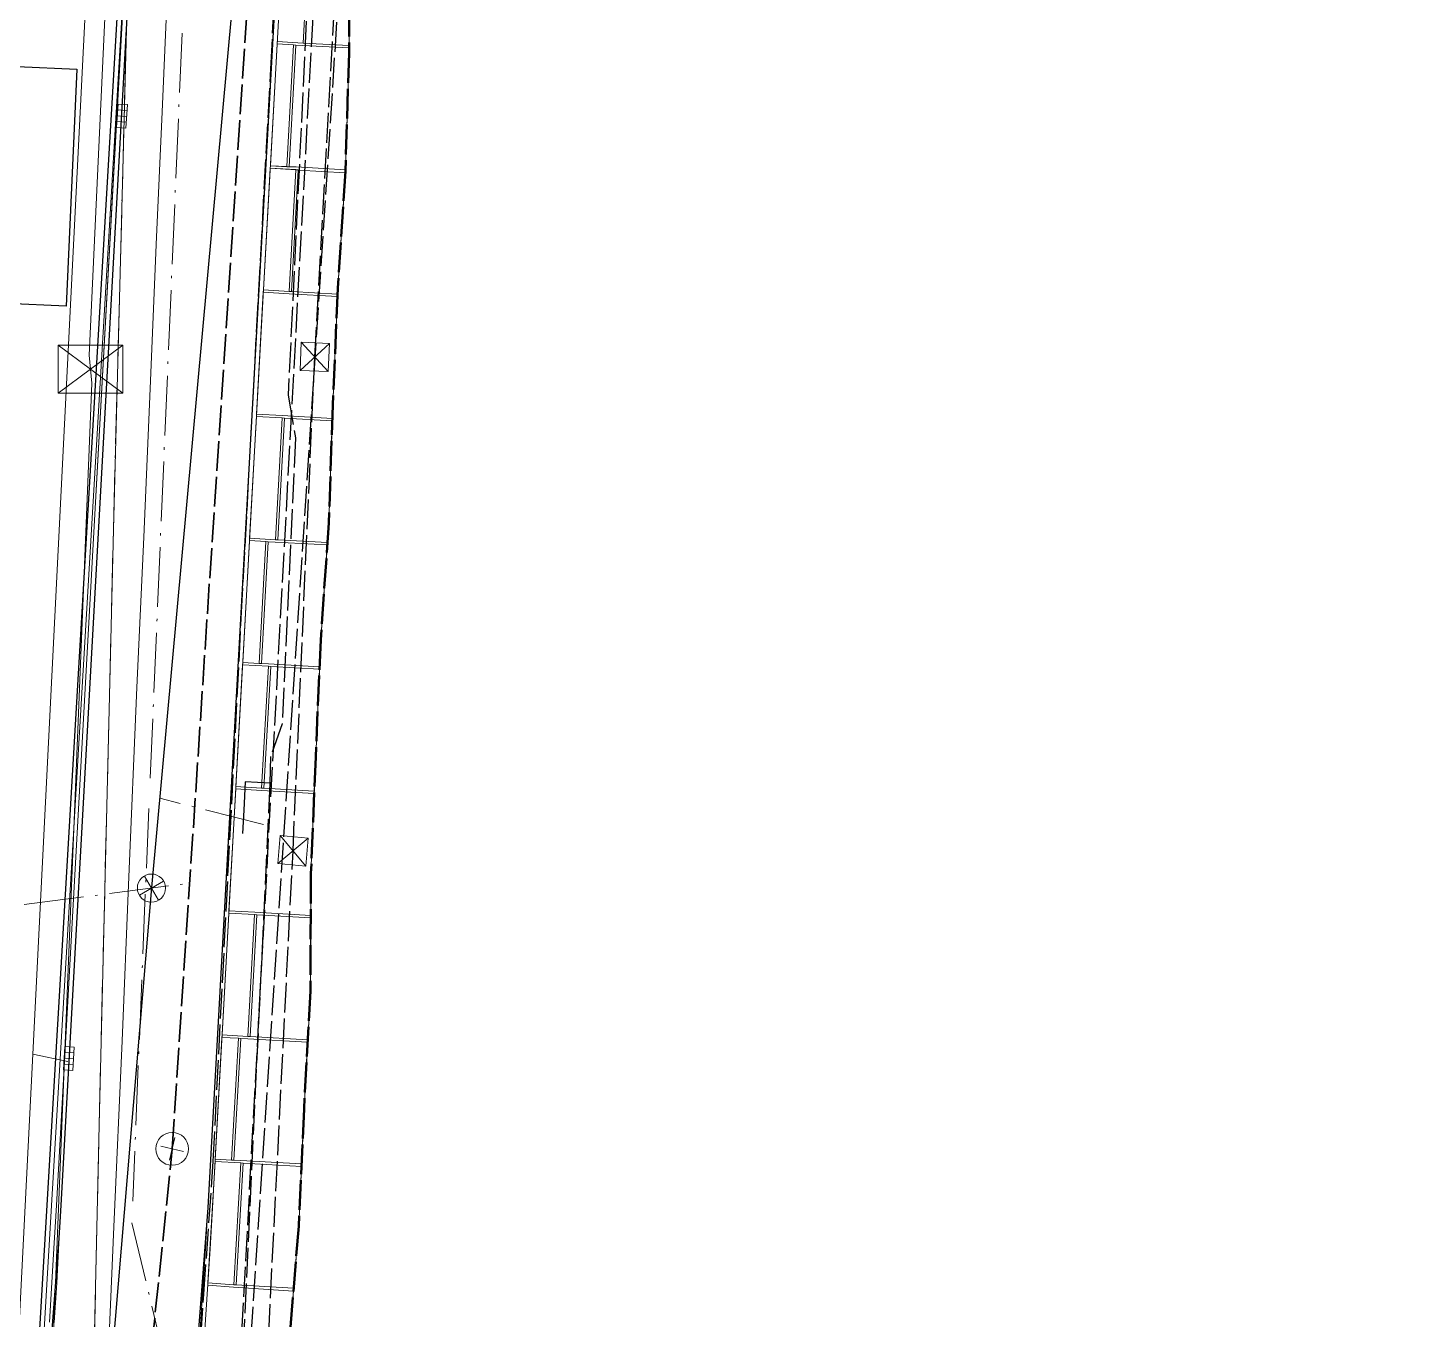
# Model space of a CAD drawing. Header units: metres. Extents: x 105014 to 106600, y 111320 to 118425.
# Drawn here: x 105715.6 to 105775.2, y 113914.2 to 113969.2 of the extents above; entities that cross this region are included whole.
import ezdxf

# ---------------------------------------------------------------- set-up
doc = ezdxf.new("R2010")
doc.units = ezdxf.units.M
doc.linetypes.add('DASHDOT', pattern=[3.556, 2.54, -0.508, 0, -0.508])
doc.linetypes.add('DASHED', pattern=[1.524, 1.27, -0.254])
for name, color, linetype, lineweight in [('00-BASE-LIMITE', 7, 'DASHED', 50), ('00-BASE-UE', 42, 'DASHED', 25), ('10-PAV-CALZADA-BRT', 12, 'CONTINUOUS', 30), ('10-PAV-CALZADA-MIXTA', 8, 'CONTINUOUS', 30), ('10-PAV-SARDINEL', 252, 'CONTINUOUS', 13), ('20-EP-ZONA-DURA', 253, 'CONTINUOUS', 13), ('20-EP-ZONA-VERDE', 84, 'CONTINUOUS', 13), ('30-RED-ENEL-NODOS', 11, 'CONTINUOUS', 13), ('30-RED-ENEL-PROY', 1, 'DASHED', 25), ('30-RED-ETB-CAMARA', 151, 'CONTINUOUS', 13), ('30-RED-ETB-EXIST', 145, 'CONTINUOUS', 13), ('30-RED-ETB-PROY', 5, 'DASHED', 25), ('30-RED-MOVISTAR-PROY', 4, 'DASHED', 25), ('30-RED-VANTI-EXIST', 52, 'CONTINUOUS', 13), ('30-RED-VANTI-PROY', 2, 'DASHED', 25), ('30-RED-VANTI-RETIRO', 8, 'DASHDOT', 13), ('35-RH-ACUE-MENOR-EXIST', 151, 'CONTINUOUS', 13), ('35-RH-ACUE-MENOR-PROY', 5, 'DASHED', 25), ('35-RH-ACUE-PJ-POZOS', 30, 'CONTINUOUS', 30), ('35-RH-PLUV-COLECTOR', 96, 'CONTINUOUS', 30), ('35-RH-PLUV-NODOS', 94, 'CONTINUOUS', 13), ('35-RH-PLUV-RETIRO', 8, 'DASHDOT', 13), ('36-RH-SAN-COLECTOR-PROY', 6, 'DASHED', 35), ('36-RH-SAN-POZOS', 216, 'CONTINUOUS', 13), ('60-PREDIAL-LOTE', 42, 'CONTINUOUS', 13)]:
    doc.layers.add(name, color=color, linetype=linetype, lineweight=lineweight)

# ---------------------------------------------------------------- blocks, each defined once
blk = doc.blocks.new('CAM_ETB_T_13')
for p, q in [((-1.375, -1.025), (1.375, 1.025)), ((-1.375, 1.025), (1.375, -1.025))]:
    blk.add_line(p, q)
blk.add_lwpolyline([(-1.375, -1.025), (1.375, -1.025), (1.375, 1.025), (-1.375, 1.025)], close=True)
blk = doc.blocks.new('CAJA_ENEL')
for p, q in [((-0.6, -0.6), (0.6, 0.6)), ((-0.6, 0.6), (0.6, -0.6))]:
    blk.add_line(p, q)
blk.add_lwpolyline([(-0.6, -0.6), (0.6, -0.6), (0.6, 0.6), (-0.6, 0.6)], close=True)
blk = doc.blocks.new('POZO_SAN')
for p, q in [((-0.5, 0), (0.5, 0)), ((0, -0.5), (0, 0.5))]:
    blk.add_line(p, q)
blk.add_circle((0, 0), 0.7)
blk = doc.blocks.new('SUMIDERO')
for p, q in [((-0.25, -0.2), (-0.25, 0.2)), ((0, -0.2), (0, 0.2)), ((0.25, -0.2), (0.25, 0.2))]:
    blk.add_line(p, q)
blk.add_lwpolyline([(-0.5, -0.2), (0.5, -0.2), (0.5, 0.2), (-0.5, 0.2)], close=True)
blk = doc.blocks.new('POZO_PLUV')
for p, q in [((-0.42, -0.42), (0.42, 0.42)), ((-0.42, 0.42), (0.42, -0.42))]:
    blk.add_line(p, q)
blk.add_circle((0, 0), 0.6)

msp = doc.modelspace()

# ---------------------------------------------------------------- linework, layer by layer
at = {"layer": '00-BASE-LIMITE'}
msp.add_lwpolyline([(105729.3091, 113973.1353), (105729.2861, 113968.1145), (105729.1331, 113963.0865), (105728.8091, 113958.0887), (105728.5925, 113953.1089), (105728.4227, 113948.0991), (105728.0791, 113943.1039), (105727.8633, 113938.1225), (105727.6617, 113933.1459), (105727.6371, 113928.1365), (105727.3683, 113923.1231), (105727.1429, 113918.1135), (105726.6053, 113911.6335)], dxfattribs=at)
at = {"layer": '00-BASE-UE'}
msp.add_lwpolyline([(105729.3091, 113973.1353), (105729.2861, 113968.1145), (105729.1331, 113963.0865), (105728.8091, 113958.0887), (105728.5925, 113953.1089), (105728.4227, 113948.0991), (105728.0791, 113943.1039), (105727.8633, 113938.1225), (105727.6617, 113933.1459), (105727.6371, 113928.1365), (105727.3683, 113923.1231), (105727.1429, 113918.1135), (105726.6053, 113911.6335)], dxfattribs=at)
at = {"layer": '10-PAV-CALZADA-BRT'}
msp.add_lwpolyline([(105720.5721, 113989.6003), (105716.38, 113918.5322), (105716.0255, 113912.5223)], dxfattribs=at)
at = {"layer": '10-PAV-CALZADA-MIXTA'}
for points in [[(105715.6816, 113901.3319), (105716.9203, 113917.3933), (105716.9698, 113918.2912), (105717.0234, 113919.2493), (105718.5167, 113946.1347), (105720.9297, 113989.5803)], [(105726.4303, 113975.9133), (105724.7854, 113946.2987), (105723.2638, 113918.9027), (105722.0794, 113903.3392)]]:
    msp.add_lwpolyline(points, dxfattribs=at)
at = {"layer": '10-PAV-SARDINEL'}
for points in [[(105716.0255, 113912.5223), (105716.38, 113918.5322), (105720.5721, 113989.6003), (105720.5765, 113989.6312), (105720.5863, 113989.6608), (105720.5895, 113989.6668), (105720.6096, 113989.6387), (105720.6343, 113989.6146), (105720.6627, 113989.595), (105720.6941, 113989.5806), (105720.7275, 113989.5719), (105720.0361, 113977.1163), (105716.5797, 113918.5204), (105716.2252, 113912.5103)], [(105716.5173, 113914.0207), (105716.6228, 113915.7123), (105716.7206, 113917.4046), (105716.7701, 113918.3023), (105716.8237, 113919.2605), (105718.317, 113946.1458), (105720.7275, 113989.5719)], [(105720.9297, 113989.5803), (105718.5167, 113946.1347), (105717.0234, 113919.2493), (105716.9698, 113918.2912), (105716.9203, 113917.3933), (105716.8224, 113915.7003), (105716.7169, 113914.0078)], [(105722.9398, 113913.7097), (105723.0557, 113915.4402), (105723.1637, 113917.1712), (105723.2638, 113918.9027), (105724.7854, 113946.2987), (105726.4303, 113975.9133)], [(105726.6299, 113975.901), (105724.9851, 113946.2876), (105723.4635, 113918.8914), (105723.3633, 113917.1592), (105723.2553, 113915.4273), (105723.1394, 113913.6959)]]:
    msp.add_lwpolyline(points, dxfattribs=at)
at = {"layer": '20-EP-ZONA-DURA'}
msp.add_lwpolyline([(105716.2252, 113912.5103), (105716.5797, 113918.5204), (105720.0361, 113977.1163), (105718.317, 113946.1458), (105716.8237, 113919.2605), (105716.7701, 113918.3023), (105716.7206, 113917.4046), (105716.6228, 113915.7123), (105716.5173, 113914.0207)], dxfattribs=at)
for points in [[(105729.3091, 113973.1353), (105729.2875, 113968.4305), (105727.3227, 113968.5397), (105727.5287, 113972.2477), (105729.3009, 113972.1533), (105729.3013, 113972.2531), (105727.5343, 113972.3475), (105727.6111, 113973.7315), (105729.3062, 113973.6375), (105729.3091, 113973.1353)], [(105729.2861, 113968.1145), (105729.1348, 113963.1419), (105727.0275, 113963.2589), (105726.7298, 113963.2724), (105727.0177, 113968.4563), (105727.3171, 113968.4397), (105729.2871, 113968.3303), (105729.2861, 113968.1145)], [(105728.8091, 113958.0887), (105728.7983, 113957.8414), (105726.8343, 113957.9503), (105727.1219, 113963.1274), (105729.1285, 113963.016), (105728.8091, 113958.0887)], [(105728.5925, 113953.1089), (105728.5734, 113952.5457), (105726.4409, 113952.6641), (105725.3427, 113952.7251), (105725.6311, 113957.9171), (105726.7293, 113957.8561), (105728.794, 113957.7413), (105728.5925, 113953.1089)], [(105728.4227, 113948.0991), (105728.3643, 113947.2491), (105726.2463, 113947.3666), (105726.5347, 113952.5586), (105728.5701, 113952.4457), (105728.4227, 113948.0991)], [(105728.0791, 113943.1039), (105728.0295, 113941.9595), (105725.8531, 113942.0803), (105725.5535, 113942.0969), (105725.8419, 113947.2889), (105726.1415, 113947.2723), (105728.3574, 113947.1493), (105728.0791, 113943.1039)], [(105727.8633, 113938.1225), (105727.8042, 113936.6639), (105725.6585, 113936.783), (105725.9469, 113941.975), (105728.0252, 113941.8595), (105727.8633, 113938.1225)], [(105727.6617, 113933.1459), (105727.6529, 113931.3641), (105725.2653, 113931.4967), (105724.1669, 113931.5577), (105724.4553, 113936.7497), (105725.5537, 113936.6887), (105727.8001, 113936.5639), (105727.6617, 113933.1459)], [(105727.6371, 113928.1365), (105727.5259, 113926.0629), (105725.0707, 113926.1993), (105725.3591, 113931.3913), (105727.6524, 113931.2639), (105727.6371, 113928.1365)], [(105727.3683, 113923.1231), (105727.2624, 113920.7693), (105724.6775, 113920.9131), (105724.378, 113920.9301), (105724.6663, 113926.1216), (105724.9659, 113926.1049), (105727.5206, 113925.9631), (105727.3683, 113923.1231)], [(105727.1429, 113918.1135), (105726.9239, 113915.4737), (105724.4699, 113915.6161), (105724.7709, 113920.8074), (105727.2576, 113920.6631), (105727.1429, 113918.1135)], [(105726.6053, 113911.6335), (105726.4703, 113910.1597), (105723.9949, 113910.3353), (105722.8995, 113910.4281), (105723.0156, 113911.965), (105723.1394, 113913.6959), (105723.2553, 113915.4273), (105723.2657, 113915.6001), (105724.3629, 113915.5223), (105726.9129, 113915.3413), (105726.6053, 113911.6335)]]:
    msp.add_lwpolyline(points, close=True, dxfattribs=at)
at = {"layer": '20-EP-ZONA-VERDE'}
for points in [[(105726.9177, 113968.4619), (105726.6297, 113963.277), (105725.9305, 113963.3087), (105726.2189, 113968.5007), (105726.9177, 113968.4619)], [(105727.3227, 113968.5397), (105729.2875, 113968.4305), (105729.2871, 113968.3303), (105727.3171, 113968.4397), (105727.0177, 113968.4563), (105726.9177, 113968.4619), (105726.2189, 113968.5007), (105726.2245, 113968.6005), (105727.3227, 113968.5397)], [(105727.0177, 113968.4563), (105726.7298, 113963.2724), (105726.6297, 113963.277), (105726.9177, 113968.4619), (105727.0177, 113968.4563)], [(105727.0222, 113963.1329), (105726.7347, 113957.9559), (105725.6365, 113958.0169), (105725.9249, 113963.2089), (105727.0222, 113963.1329)], [(105726.6295, 113963.2699), (105726.7293, 113963.2643), (105726.7298, 113963.2724), (105727.0275, 113963.2589), (105729.1337, 113963.1419), (105729.1295, 113963.0159), (105727.1219, 113963.1274), (105727.1227, 113963.1423), (105727.0227, 113963.1479), (105725.9249, 113963.2089), (105725.9305, 113963.3087), (105726.6295, 113963.2699)], [(105727.0227, 113963.1479), (105727.0222, 113963.1329), (105725.9249, 113963.2089), (105727.0227, 113963.1479)], [(105726.6297, 113963.277), (105726.6295, 113963.2699), (105725.9305, 113963.3087), (105726.6297, 113963.277)], [(105726.7298, 113963.2724), (105726.7293, 113963.2643), (105726.6295, 113963.2699), (105726.6297, 113963.277), (105726.7298, 113963.2724)], [(105727.1219, 113963.1274), (105726.8343, 113957.9503), (105726.7347, 113957.9559), (105727.0222, 113963.1329), (105727.1219, 113963.1274)], [(105727.1227, 113963.1423), (105727.1219, 113963.1274), (105727.0222, 113963.1329), (105727.0227, 113963.1479), (105727.1227, 113963.1423)], [(105726.7347, 113957.9559), (105726.8343, 113957.9503), (105728.7997, 113957.8413), (105728.7941, 113957.7413), (105726.7293, 113957.8561), (105725.6311, 113957.9171), (105725.6365, 113958.0169), (105726.7347, 113957.9559)], [(105726.4351, 113952.5642), (105726.1468, 113947.3722), (105725.0487, 113947.4333), (105725.3371, 113952.6253), (105726.4351, 113952.5642)], [(105726.4409, 113952.6641), (105728.5735, 113952.5457), (105728.5699, 113952.4457), (105726.5347, 113952.5586), (105726.4351, 113952.5642), (105725.3371, 113952.6253), (105725.3427, 113952.7251), (105726.4409, 113952.6641)], [(105726.5347, 113952.5586), (105726.2463, 113947.3666), (105726.1468, 113947.3722), (105726.4351, 113952.5642), (105726.5347, 113952.5586)], [(105725.7421, 113947.2945), (105725.4539, 113942.1025), (105724.7549, 113942.1413), (105725.0431, 113947.3333), (105725.7421, 113947.2945)], [(105726.1468, 113947.3722), (105726.2463, 113947.3666), (105728.3641, 113947.2491), (105728.3573, 113947.1493), (105726.1415, 113947.2723), (105725.8419, 113947.2889), (105725.7421, 113947.2945), (105725.0431, 113947.3333), (105725.0487, 113947.4333), (105726.1468, 113947.3722)], [(105725.8419, 113947.2889), (105725.5535, 113942.0969), (105725.4539, 113942.1025), (105725.7421, 113947.2945), (105725.8419, 113947.2889)], [(105725.4539, 113942.1025), (105725.5535, 113942.0969), (105725.8531, 113942.0803), (105728.0295, 113941.9595), (105728.0251, 113941.8595), (105725.9469, 113941.975), (105725.8472, 113941.9805), (105724.7493, 113942.0415), (105724.7549, 113942.1413), (105725.4539, 113942.1025)], [(105725.8472, 113941.9805), (105725.5589, 113936.7885), (105724.4609, 113936.8495), (105724.7493, 113942.0415), (105725.8472, 113941.9805)], [(105725.9469, 113941.975), (105725.6585, 113936.783), (105725.5589, 113936.7885), (105725.8472, 113941.9805), (105725.9469, 113941.975)], [(105725.5589, 113936.7885), (105725.6585, 113936.783), (105727.8041, 113936.6639), (105727.8001, 113936.5639), (105725.5537, 113936.6887), (105724.4553, 113936.7497), (105724.4609, 113936.8495), (105725.5589, 113936.7885)], [(105725.2594, 113931.3969), (105724.9711, 113926.2049), (105723.8731, 113926.2659), (105724.1615, 113931.4579), (105725.2594, 113931.3969)], [(105725.2653, 113931.4967), (105727.6529, 113931.3641), (105727.6525, 113931.2639), (105725.3591, 113931.3913), (105725.2594, 113931.3969), (105724.1615, 113931.4579), (105724.1669, 113931.5577), (105725.2653, 113931.4967)], [(105725.3591, 113931.3913), (105725.0707, 113926.1993), (105724.9711, 113926.2049), (105725.2594, 113931.3969), (105725.3591, 113931.3913)], [(105724.5663, 113926.1271), (105724.2783, 113920.9354), (105723.5794, 113920.9767), (105723.8675, 113926.1661), (105724.5663, 113926.1271)], [(105724.9711, 113926.2049), (105725.0707, 113926.1993), (105727.5261, 113926.0629), (105727.5205, 113925.9631), (105724.9659, 113926.1049), (105724.6663, 113926.1216), (105724.5663, 113926.1271), (105723.8675, 113926.1661), (105723.8731, 113926.2659), (105724.9711, 113926.2049)], [(105724.6663, 113926.1216), (105724.378, 113920.9301), (105724.2783, 113920.9354), (105724.5663, 113926.1271), (105724.6663, 113926.1216)], [(105724.6713, 113920.8131), (105724.37, 113915.6219), (105723.2727, 113915.6997), (105723.5737, 113920.8769), (105724.6713, 113920.8131)], [(105724.2783, 113920.9354), (105724.378, 113920.9301), (105724.6775, 113920.9131), (105727.2623, 113920.7693), (105727.2573, 113920.6631), (105724.7709, 113920.8074), (105724.6713, 113920.8131), (105723.5737, 113920.8769), (105723.5794, 113920.9767), (105724.2783, 113920.9354)], [(105724.7709, 113920.8074), (105724.4699, 113915.6161), (105724.37, 113915.6219), (105724.6713, 113920.8131), (105724.7709, 113920.8074)], [(105724.37, 113915.6219), (105724.4699, 113915.6161), (105726.9239, 113915.4737), (105726.9129, 113915.3413), (105724.3629, 113915.5223), (105723.2657, 113915.6001), (105723.2727, 113915.6997), (105724.37, 113915.6219)]]:
    msp.add_lwpolyline(points, close=True, dxfattribs=at)
at = {"layer": '30-RED-ENEL-PROY'}
for points in [[(105727.8221, 113955.1639), (105729.2371, 113980.1269)], [(105726.8963, 113934.1161), (105727.8221, 113955.1639)], [(105725.7837, 113912.0053), (105726.8963, 113934.1161)]]:
    msp.add_lwpolyline(points, dxfattribs=at)
at = {"layer": '30-RED-ETB-EXIST'}
for points in [[(105718.268, 113954.644), (105718.209, 113955.238), (105720.04, 113994.696), (105719.956, 113995.287)], [(105716.203, 113902.798), (105716.297, 113902.802), (105716.272, 113903.394), (105718.327, 113954.05), (105718.268, 113954.644)]]:
    msp.add_lwpolyline(points, dxfattribs=at)
at = {"layer": '30-RED-ETB-PROY'}
msp.add_lwpolyline([(105724.418, 113902.156), (105724.426, 113902.772), (105729.492, 113980.488), (105729.885, 113981.12)], dxfattribs=at)
at = {"layer": '30-RED-MOVISTAR-PROY'}
msp.add_lwpolyline([(105721.1683, 113882.1502), (105724.5547, 113910.5455), (105728.1083, 113976.2131), (105732.3636, 114015.1889)], dxfattribs=at)
at = {"layer": '30-RED-VANTI-EXIST'}
for points in [[(105718.4766, 113915.5228), (105718.6339, 113922.4429), (105719.2395, 113947.8099), (105720.1133, 113981.1787), (105721.1593, 114014.0323), (105729.4755, 114050.0875), (105734.4411, 114072.4395), (105742.8363, 114092.3855), (105747.7619, 114103.8245), (105751.6205, 114113.1251), (105754.0647, 114118.8853), (105754.9175, 114120.2685)], [(105667.4951, 113763.786), (105680.1245, 113779.5951), (105684.0887, 113786.9505), (105690.4821, 113798.0245), (105696.9487, 113812.7043), (105699.1993, 113817.8223), (105705.3189, 113835.2093), (105706.9035, 113839.4129), (105709.5815, 113846.7035), (105713.4545, 113872.7233), (105716.2765, 113891.3637), (105718.2471, 113905.4221), (105718.4766, 113915.5228)]]:
    msp.add_lwpolyline(points, dxfattribs=at)
at = {"layer": '30-RED-VANTI-PROY'}
for points in [[(105723.0949, 113915.2215), (105723.4981, 113920.8795), (105724.6913, 113944.0477), (105725.9483, 113967.4421), (105727.0603, 113988.3507), (105728.3959, 114013.3611), (105730.6783, 114040.3445), (105731.4573, 114048.1333), (105734.9819, 114053.5943), (105736.8243, 114065.2785), (105738.5657, 114072.6891), (105741.0411, 114081.8181), (105745.6237, 114095.1253), (105747.9125, 114101.3023), (105753.8317, 114113.7905), (105753.9255, 114115.2211), (105755.2749, 114117.9493), (105756.4833, 114118.6705), (105756.7763, 114119.1933)], [(105673.5258, 113766.1676), (105674.3509, 113766.9183), (105687.5483, 113780.3173), (105693.7847, 113787.9033), (105699.5411, 113796.4419), (105704.5447, 113806.0343), (105707.0653, 113812.0751), (105709.4217, 113818.9333), (105712.7867, 113834.2455), (105714.0181, 113841.3425), (105716.0761, 113855.6513), (105717.3825, 113865.7933), (105719.4105, 113880.8569), (105721.1805, 113893.5495), (105722.3117, 113904.2299), (105723.0949, 113915.2215)]]:
    msp.add_lwpolyline(points, dxfattribs=at)
at = {"layer": '30-RED-VANTI-RETIRO'}
for points in [[(105718.4766, 113915.5228), (105718.6339, 113922.4429), (105719.2395, 113947.8099), (105720.1133, 113981.1787), (105721.1593, 114014.0323), (105729.4755, 114050.0875), (105734.4411, 114072.4395), (105742.8363, 114092.3855), (105747.7619, 114103.8245), (105751.6205, 114113.1251), (105754.0647, 114118.8853), (105754.9175, 114120.2685)], [(105667.4951, 113763.786), (105680.1245, 113779.5951), (105684.0887, 113786.9505), (105690.4821, 113798.0245), (105696.9487, 113812.7043), (105699.1993, 113817.8223), (105705.3189, 113835.2093), (105706.9035, 113839.4129), (105709.5815, 113846.7035), (105713.4545, 113872.7233), (105716.2765, 113891.3637), (105718.2471, 113905.4221), (105718.4766, 113915.5228)]]:
    msp.add_lwpolyline(points, dxfattribs=at)
at = {"layer": '35-RH-ACUE-MENOR-EXIST'}
for points in [[(105719.99, 114008.56), (105715.81, 113925.45)], [(105715.81, 113925.45), (105714.42, 113897.91)], [(105715.81, 113925.45), (105717.3, 113925.13)]]:
    msp.add_lwpolyline(points, dxfattribs=at)
at = {"layer": '35-RH-ACUE-MENOR-PROY'}
for points in [[(105775.1931, 114152.6134), (105763.6431, 114134.3395), (105761.1454, 114128.2512), (105756.3603, 114119.9945), (105745.8364, 114099.0822), (105739.7999, 114075.749), (105735.7646, 114060.1459), (105734.5946, 114048.474), (105734.1831, 114044.3879), (105731.4187, 114016.7899), (105728.028, 113981.1086), (105727.9867, 113980.2826), (105727.8323, 113977.0842), (105726.6892, 113953.5314), (105726.9974, 113951.7182), (105726.4346, 113939.5222), (105725.9422, 113938.1362), (105725.9112, 113936.9908), (105724.1511, 113899.9751)], [(105725.9101, 113936.9954), (105724.8583, 113937.0528), (105724.7979, 113935.8543), (105724.7476, 113934.8554)]]:
    msp.add_lwpolyline(points, dxfattribs=at)
at = {"layer": '35-RH-ACUE-PJ-POZOS'}
msp.add_lwpolyline([(105712.5832, 113967.6513), (105717.6781, 113967.4231), (105717.2257, 113957.3232), (105712.1308, 113957.5515), (105712.5832, 113967.6513)], close=True, dxfattribs=at)
at = {"layer": '35-RH-PLUV-COLECTOR'}
for points in [[(105724.299, 113970.1352), (105720.863, 113932.5512)], [(105724.299, 113970.1352), (105720.863, 113932.5512)], [(105720.863, 113932.5512), (105718.6586, 113906.3722)], [(105720.863, 113932.5512), (105718.6586, 113906.3722)]]:
    msp.add_lwpolyline(points, dxfattribs=at)
at = {"layer": '35-RH-PLUV-RETIRO'}
for points in [[(105722.165, 113968.967), (105720.7935, 113936.843)], [(105702.1468, 113940.1018), (105711.8169, 113931.3642), (105722.2766, 113932.7061)], [(105725.6348, 113935.2389), (105721.2185, 113936.358)], [(105720.749, 113935.9197), (105720.0679, 113919.1771)], [(105720.024, 113918.263), (105724.4265, 113899.964)]]:
    msp.add_lwpolyline(points, dxfattribs=at)
at = {"layer": '36-RH-SAN-COLECTOR-PROY'}
for points in [[(105721.75, 113921.41), (105726.2618, 113990.1802)], [(105716.4667, 113870.4904), (105721.75, 113921.41)]]:
    msp.add_lwpolyline(points, dxfattribs=at)
at = {"layer": '60-PREDIAL-LOTE'}
for points in [[(105729.3091, 113973.1353), (105729.2861, 113968.1144), (105729.133, 113963.0865), (105728.8091, 113958.0887), (105728.5924, 113953.1087), (105728.4226, 113948.099), (105728.0791, 113943.1038), (105727.8631, 113938.1225), (105727.6616, 113933.1458), (105727.6371, 113928.1365), (105727.3681, 113923.1231), (105727.1429, 113918.1134), (105726.6053, 113911.6335)], [(105718.9776, 113911.4728), (105719.2637, 113918.0959), (105719.6164, 113926.0162), (105719.8806, 113932.6615), (105720.2374, 113941.0798), (105720.5434, 113947.4841), (105720.8299, 113954.4898), (105721.0691, 113959.9492), (105721.3167, 113965.6132), (105721.5822, 113971.8561)]]:
    msp.add_lwpolyline(points, dxfattribs=at)

# ---------------------------------------------------------------- block references
at = {"layer": '30-RED-ENEL-NODOS'}
for p, rotation in [((105727.8221, 113955.1637), 87.5), ((105726.8963, 113934.116), 84.7)]:
    msp.add_blockref('CAJA_ENEL', p, dxfattribs=dict(at, rotation=rotation))
at = {"layer": '30-RED-ETB-CAMARA'}
msp.add_blockref('CAM_ETB_T_13', (105718.268, 113954.644), dxfattribs=at)
at = {"layer": '35-RH-PLUV-NODOS'}
for name, p, rotation in [('SUMIDERO', (105719.6076, 113965.4282), 266.6), ('SUMIDERO', (105719.6076, 113965.4282), 266.6), ('SUMIDERO', (105719.6076, 113965.4282), 266.6), ('POZO_PLUV', (105720.861, 113932.5267), 255), ('POZO_PLUV', (105720.861, 113932.5267), 255), ('SUMIDERO', (105717.3387, 113925.265), 266.6), ('SUMIDERO', (105717.3387, 113925.265), 266.6), ('SUMIDERO', (105717.3387, 113925.265), 266.6)]:
    msp.add_blockref(name, p, dxfattribs=dict(at, rotation=rotation))
at = {"layer": '36-RH-SAN-POZOS', "rotation": 257}
msp.add_blockref('POZO_SAN', (105721.747, 113921.412), dxfattribs=at)

doc.saveas('drawing.dxf')
